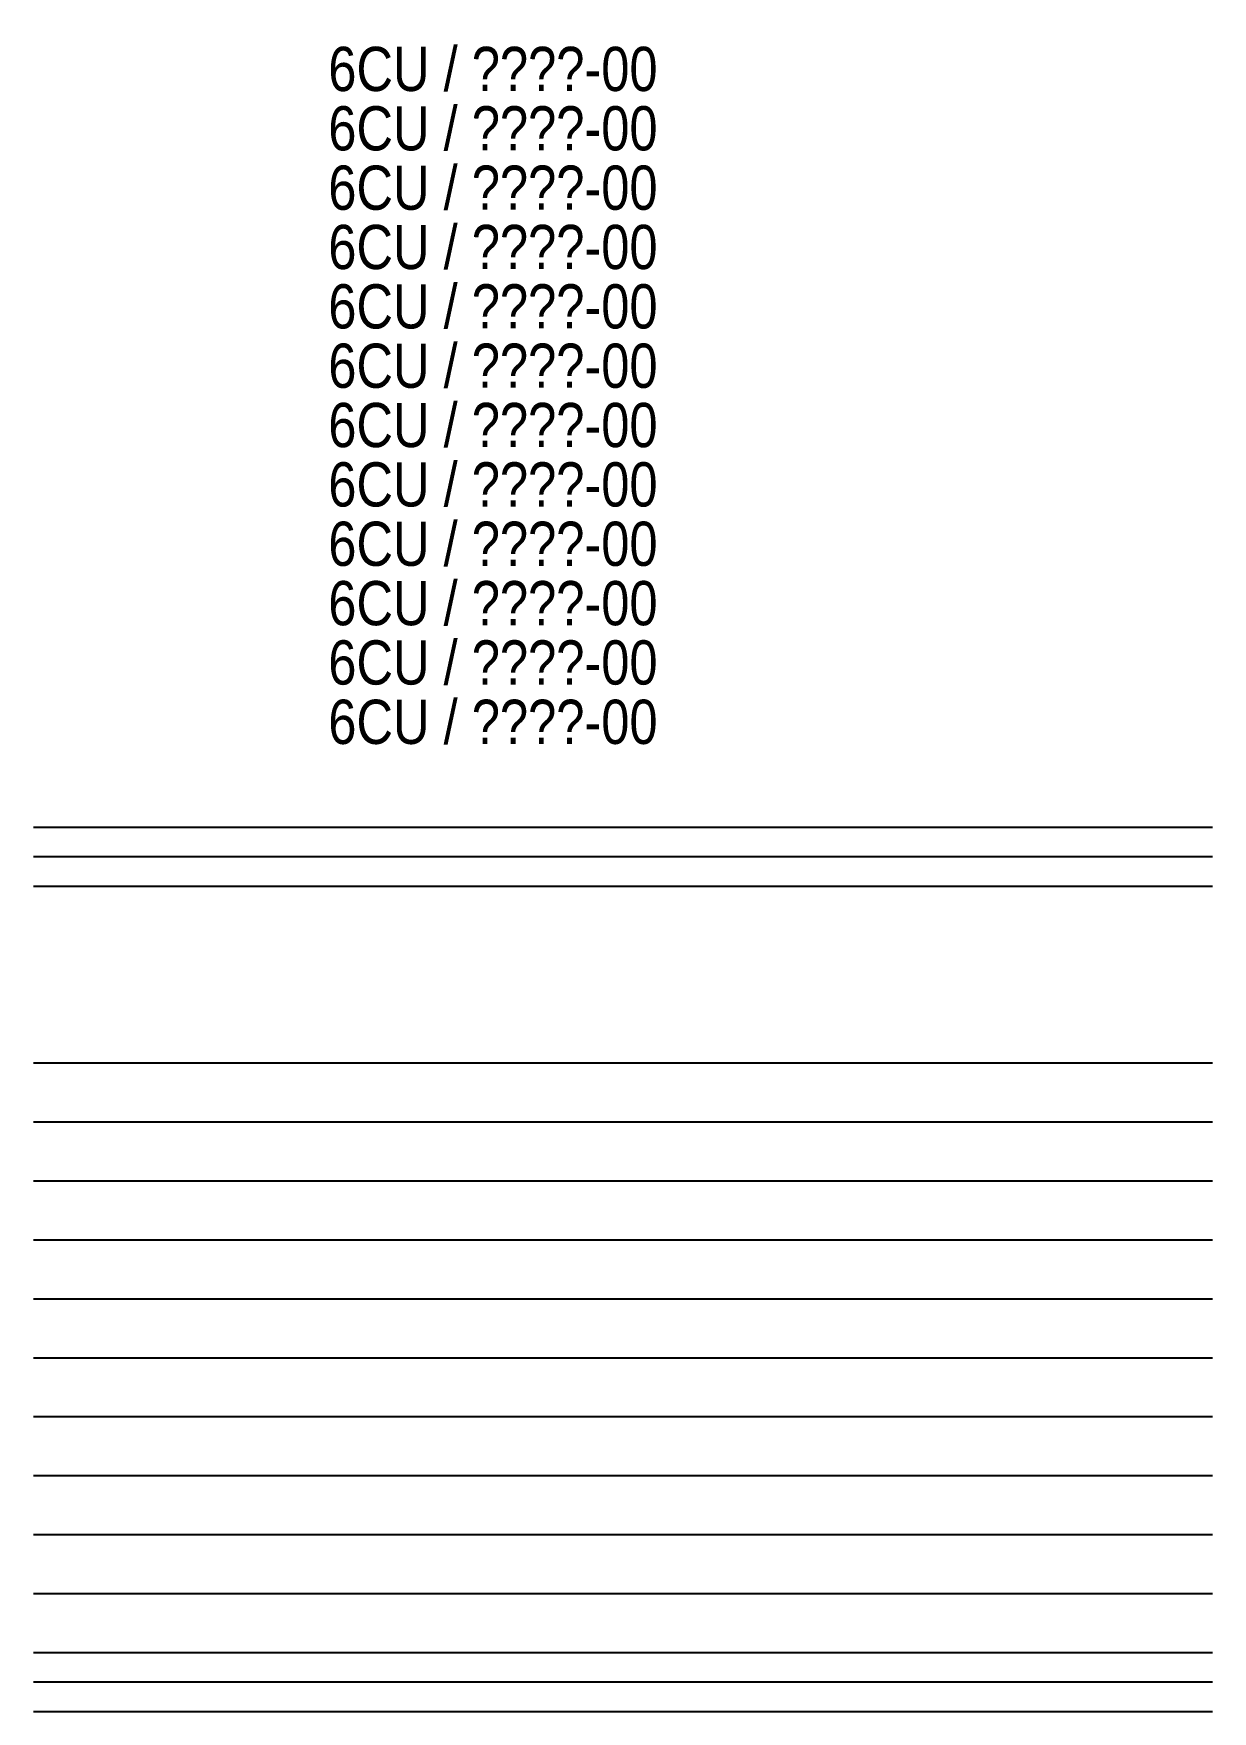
# Model space of a CAD drawing. Extents: x 0 to 51, y -1 to 29.5.
# Drawn here: x 0 to 20, y 1 to 29.46 of the extents above; entities outside this region: 1.
import ezdxf

# ---------------------------------------------------------------- set-up
doc = ezdxf.new("R2010")
doc.units = 0
doc.header["$MEASUREMENT"] = 0
for name, color, linetype in [('Aansluiting LS K01', 7, 'Continuous'), ('Aansluiting LS K02', 7, 'Continuous'), ('Aansluiting LS K03', 7, 'Continuous'), ('Aansluiting LS K04', 7, 'Continuous'), ('Aansluiting LS K05', 7, 'Continuous'), ('Aansluiting LS K06', 7, 'Continuous'), ('Aansluiting LS K07', 7, 'Continuous'), ('Aansluiting LS K08', 7, 'Continuous'), ('Aansluiting LS K09', 7, 'Continuous'), ('Aansluiting LS K10', 7, 'Continuous'), ('Aansluiting LS K11', 7, 'Continuous'), ('Aansluiting LS K12', 7, 'Continuous'), ('Bestaand', 125, 'Continuous'), ('OVERIG', 7, 'Continuous'), ('xref|01 - Bestaande kabel', 125, 'Continuous')]:
    doc.layers.add(name, color=color, linetype=linetype)
doc.styles.add('TECHBASE_ARIAL_NOVA_LIGHT', font='ArialNova-Light.ttf')

msp = doc.modelspace()

# ---------------------------------------------------------------- linework, layer by layer
at = {"layer": 'Aansluiting LS K01'}
msp.add_line((0, 1.5), (20, 1.5), dxfattribs=at)
msp.add_lwpolyline([(0, 1), (20, 1)], dxfattribs=at)
at = {"layer": 'Aansluiting LS K02'}
msp.add_lwpolyline([(0, 2), (20, 2)], dxfattribs=at)
msp.add_circle((50, 0), 1, dxfattribs=at)
at = {"layer": 'Aansluiting LS K03'}
msp.add_lwpolyline([(0, 3), (20, 3)], dxfattribs=at)
at = {"layer": 'Aansluiting LS K04'}
msp.add_lwpolyline([(0, 4), (20, 4)], dxfattribs=at)
at = {"layer": 'Aansluiting LS K05'}
msp.add_lwpolyline([(0, 5), (20, 5)], dxfattribs=at)
at = {"layer": 'Aansluiting LS K06'}
msp.add_lwpolyline([(0, 6), (20, 6)], dxfattribs=at)
at = {"layer": 'Aansluiting LS K07'}
msp.add_lwpolyline([(0, 7), (20, 7)], dxfattribs=at)
at = {"layer": 'Aansluiting LS K08'}
msp.add_lwpolyline([(0, 8), (20, 8)], dxfattribs=at)
at = {"layer": 'Aansluiting LS K09'}
msp.add_lwpolyline([(0, 9), (20, 9)], dxfattribs=at)
at = {"layer": 'Aansluiting LS K10'}
msp.add_lwpolyline([(0, 10), (20, 10)], dxfattribs=at)
at = {"layer": 'Aansluiting LS K11'}
msp.add_lwpolyline([(0, 11), (20, 11)], dxfattribs=at)
at = {"layer": 'Aansluiting LS K12'}
msp.add_lwpolyline([(0, 12), (20, 12)], dxfattribs=at)
at = {"layer": 'Bestaand'}
msp.add_line((0, 15.5), (20, 15.5), dxfattribs=at)
at = {"layer": 'OVERIG'}
msp.add_line((0, 15), (20, 15), dxfattribs=at)
at = {"layer": 'xref|01 - Bestaande kabel'}
msp.add_line((0, 16), (20, 16), dxfattribs=at)

# ---------------------------------------------------------------- texts
at = {"layer": 'Aansluiting LS K01', "insert": (5, 17.4), "char_height": 0.45, "width": 4.8, "attachment_point": 7, "style": 'TECHBASE_ARIAL_NOVA_LIGHT', "bg_fill": 3, "box_fill_scale": 1.3, "bg_fill_color": 7, "bg_fill_true_color": 16777215, "bg_fill_transparency": 0}
msp.add_mtext('150AL / ????-00', dxfattribs=at)

# ---------------------------------------------------------------- next in the draw order: texts
at = {"layer": 'Aansluiting LS K02', "insert": (5, 18.069), "char_height": 0.45, "width": 4.8, "attachment_point": 7, "style": 'TECHBASE_ARIAL_NOVA_LIGHT', "bg_fill": 3, "box_fill_scale": 1.3, "bg_fill_color": 7, "bg_fill_true_color": 16777215, "bg_fill_transparency": 0}
msp.add_mtext('150AL / ????-00', dxfattribs=at)

# ---------------------------------------------------------------- next in the draw order: texts
at = {"layer": 'Aansluiting LS K01', "insert": (5, 17.4), "char_height": 0.75, "width": 7.7, "attachment_point": 7, "style": 'TECHBASE_ARIAL_NOVA_LIGHT', "bg_fill": 3, "box_fill_scale": 1.3, "bg_fill_color": 7, "bg_fill_true_color": 16777215, "bg_fill_transparency": 0}
msp.add_mtext('150AL / ????-00', dxfattribs=at)
at = {"layer": 'Aansluiting LS K03', "insert": (5, 18.738), "char_height": 0.45, "width": 4.8, "attachment_point": 7, "style": 'TECHBASE_ARIAL_NOVA_LIGHT', "bg_fill": 3, "box_fill_scale": 1.3, "bg_fill_color": 7, "bg_fill_true_color": 16777215, "bg_fill_transparency": 0}
msp.add_mtext('150AL / ????-00', dxfattribs=at)

# ---------------------------------------------------------------- next in the draw order: texts
at = {"layer": 'Aansluiting LS K01', "insert": (5, 17.4), "char_height": 0.45, "width": 4.8, "attachment_point": 7, "style": 'TECHBASE_ARIAL_NOVA_LIGHT', "bg_fill": 3, "box_fill_scale": 1.3, "bg_fill_color": 7, "bg_fill_true_color": 16777215, "bg_fill_transparency": 0}
msp.add_mtext('6CU / ????-00', dxfattribs=at)
at = {"layer": 'Aansluiting LS K04', "insert": (5, 19.407), "char_height": 0.45, "width": 4.8, "attachment_point": 7, "style": 'TECHBASE_ARIAL_NOVA_LIGHT', "bg_fill": 3, "box_fill_scale": 1.3, "bg_fill_color": 7, "bg_fill_true_color": 16777215, "bg_fill_transparency": 0}
msp.add_mtext('150AL / ????-00', dxfattribs=at)

# ---------------------------------------------------------------- next in the draw order: texts
at = {"layer": 'Aansluiting LS K02', "insert": (5, 18.407), "char_height": 0.75, "width": 7.7, "attachment_point": 7, "style": 'TECHBASE_ARIAL_NOVA_LIGHT', "bg_fill": 3, "box_fill_scale": 1.3, "bg_fill_color": 7, "bg_fill_true_color": 16777215, "bg_fill_transparency": 0}
msp.add_mtext('150AL / ????-00', dxfattribs=at)
at = {"layer": 'Aansluiting LS K05', "insert": (5, 20.076), "char_height": 0.45, "width": 4.8, "attachment_point": 7, "style": 'TECHBASE_ARIAL_NOVA_LIGHT', "bg_fill": 3, "box_fill_scale": 1.3, "bg_fill_color": 7, "bg_fill_true_color": 16777215, "bg_fill_transparency": 0}
msp.add_mtext('150AL / ????-00', dxfattribs=at)

# ---------------------------------------------------------------- next in the draw order: texts
at = {"layer": 'Aansluiting LS K02', "insert": (5, 18.069), "char_height": 0.45, "width": 4.8, "attachment_point": 7, "style": 'TECHBASE_ARIAL_NOVA_LIGHT', "bg_fill": 3, "box_fill_scale": 1.3, "bg_fill_color": 7, "bg_fill_true_color": 16777215, "bg_fill_transparency": 0}
msp.add_mtext('6CU / ????-00', dxfattribs=at)
at = {"layer": 'Aansluiting LS K03', "insert": (5, 19.413), "char_height": 0.75, "width": 7.7, "attachment_point": 7, "style": 'TECHBASE_ARIAL_NOVA_LIGHT', "bg_fill": 3, "box_fill_scale": 1.3, "bg_fill_color": 7, "bg_fill_true_color": 16777215, "bg_fill_transparency": 0}
msp.add_mtext('150AL / ????-00', dxfattribs=at)
at = {"layer": 'Aansluiting LS K06', "insert": (5, 20.745), "char_height": 0.45, "width": 4.8, "attachment_point": 7, "style": 'TECHBASE_ARIAL_NOVA_LIGHT', "bg_fill": 3, "box_fill_scale": 1.3, "bg_fill_color": 7, "bg_fill_true_color": 16777215, "bg_fill_transparency": 0}
msp.add_mtext('150AL / ????-00', dxfattribs=at)

# ---------------------------------------------------------------- next in the draw order: texts
at = {"layer": 'Aansluiting LS K01', "insert": (5, 17.4), "char_height": 0.75, "width": 7.7, "attachment_point": 7, "style": 'TECHBASE_ARIAL_NOVA_LIGHT', "bg_fill": 3, "box_fill_scale": 1.3, "bg_fill_color": 7, "bg_fill_true_color": 16777215, "bg_fill_transparency": 0}
msp.add_mtext('6CU / ????-00', dxfattribs=at)
at = {"layer": 'Aansluiting LS K03', "insert": (5, 18.738), "char_height": 0.45, "width": 4.8, "attachment_point": 7, "style": 'TECHBASE_ARIAL_NOVA_LIGHT', "bg_fill": 3, "box_fill_scale": 1.3, "bg_fill_color": 7, "bg_fill_true_color": 16777215, "bg_fill_transparency": 0}
msp.add_mtext('6CU / ????-00', dxfattribs=at)
at = {"layer": 'Aansluiting LS K07', "insert": (5, 21.414), "char_height": 0.45, "width": 4.8, "attachment_point": 7, "style": 'TECHBASE_ARIAL_NOVA_LIGHT', "bg_fill": 3, "box_fill_scale": 1.3, "bg_fill_color": 7, "bg_fill_true_color": 16777215, "bg_fill_transparency": 0}
msp.add_mtext('150AL / ????-00', dxfattribs=at)

# ---------------------------------------------------------------- next in the draw order: texts
at = {"layer": 'Aansluiting LS K04', "attachment_point": 7, "style": 'TECHBASE_ARIAL_NOVA_LIGHT', "bg_fill": 3, "box_fill_scale": 1.3, "bg_fill_color": 7, "bg_fill_true_color": 16777215, "bg_fill_transparency": 0}
for s, insert, char_height, width in [('150AL / ????-00', (5, 20.42), 0.75, 7.7), ('6CU / ????-00', (5, 19.407), 0.45, 4.8)]:
    msp.add_mtext(s, dxfattribs=dict(at, insert=insert, char_height=char_height, width=width))
at = {"layer": 'Aansluiting LS K08', "insert": (5, 22.083), "char_height": 0.45, "width": 4.8, "attachment_point": 7, "style": 'TECHBASE_ARIAL_NOVA_LIGHT', "bg_fill": 3, "box_fill_scale": 1.3, "bg_fill_color": 7, "bg_fill_true_color": 16777215, "bg_fill_transparency": 0}
msp.add_mtext('150AL / ????-00', dxfattribs=at)

# ---------------------------------------------------------------- next in the draw order: texts
at = {"layer": 'Aansluiting LS K02', "insert": (5, 18.407), "char_height": 0.75, "width": 7.7, "attachment_point": 7, "style": 'TECHBASE_ARIAL_NOVA_LIGHT', "bg_fill": 3, "box_fill_scale": 1.3, "bg_fill_color": 7, "bg_fill_true_color": 16777215, "bg_fill_transparency": 0}
msp.add_mtext('6CU / ????-00', dxfattribs=at)
at = {"layer": 'Aansluiting LS K05', "attachment_point": 7, "style": 'TECHBASE_ARIAL_NOVA_LIGHT', "bg_fill": 3, "box_fill_scale": 1.3, "bg_fill_color": 7, "bg_fill_true_color": 16777215, "bg_fill_transparency": 0}
for s, insert, char_height, width in [('150AL / ????-00', (5, 21.427), 0.75, 7.7), ('6CU / ????-00', (5, 20.076), 0.45, 4.8)]:
    msp.add_mtext(s, dxfattribs=dict(at, insert=insert, char_height=char_height, width=width))
at = {"layer": 'Aansluiting LS K09', "insert": (5, 22.752), "char_height": 0.45, "width": 4.8, "attachment_point": 7, "style": 'TECHBASE_ARIAL_NOVA_LIGHT', "bg_fill": 3, "box_fill_scale": 1.3, "bg_fill_color": 7, "bg_fill_true_color": 16777215, "bg_fill_transparency": 0}
msp.add_mtext('150AL / ????-00', dxfattribs=at)

# ---------------------------------------------------------------- next in the draw order: texts
at = {"layer": 'Aansluiting LS K03', "insert": (5, 19.413), "char_height": 0.75, "width": 7.7, "attachment_point": 7, "style": 'TECHBASE_ARIAL_NOVA_LIGHT', "bg_fill": 3, "box_fill_scale": 1.3, "bg_fill_color": 7, "bg_fill_true_color": 16777215, "bg_fill_transparency": 0}
msp.add_mtext('6CU / ????-00', dxfattribs=at)
at = {"layer": 'Aansluiting LS K06', "insert": (5, 20.745), "char_height": 0.45, "width": 4.8, "attachment_point": 7, "style": 'TECHBASE_ARIAL_NOVA_LIGHT', "bg_fill": 3, "box_fill_scale": 1.3, "bg_fill_color": 7, "bg_fill_true_color": 16777215, "bg_fill_transparency": 0}
msp.add_mtext('6CU / ????-00', dxfattribs=at)
at = {"layer": 'Aansluiting LS K10', "insert": (5, 23.421), "char_height": 0.45, "width": 4.8, "attachment_point": 7, "style": 'TECHBASE_ARIAL_NOVA_LIGHT', "bg_fill": 3, "box_fill_scale": 1.3, "bg_fill_color": 7, "bg_fill_true_color": 16777215, "bg_fill_transparency": 0}
msp.add_mtext('150AL / ????-00', dxfattribs=at)

# ---------------------------------------------------------------- next in the draw order: texts
at = {"layer": 'Aansluiting LS K06', "insert": (5, 22.434), "char_height": 0.75, "width": 7.7, "attachment_point": 7, "style": 'TECHBASE_ARIAL_NOVA_LIGHT', "bg_fill": 3, "box_fill_scale": 1.3, "bg_fill_color": 7, "bg_fill_true_color": 16777215, "bg_fill_transparency": 0}
msp.add_mtext('150AL / ????-00', dxfattribs=at)
at = {"layer": 'Aansluiting LS K07', "insert": (5, 21.414), "char_height": 0.45, "width": 4.8, "attachment_point": 7, "style": 'TECHBASE_ARIAL_NOVA_LIGHT', "bg_fill": 3, "box_fill_scale": 1.3, "bg_fill_color": 7, "bg_fill_true_color": 16777215, "bg_fill_transparency": 0}
msp.add_mtext('6CU / ????-00', dxfattribs=at)
at = {"layer": 'Aansluiting LS K11', "insert": (5, 24.09), "char_height": 0.45, "width": 4.8, "attachment_point": 7, "style": 'TECHBASE_ARIAL_NOVA_LIGHT', "bg_fill": 3, "box_fill_scale": 1.3, "bg_fill_color": 7, "bg_fill_true_color": 16777215, "bg_fill_transparency": 0}
msp.add_mtext('150AL / ????-00', dxfattribs=at)

# ---------------------------------------------------------------- next in the draw order: texts
at = {"layer": 'Aansluiting LS K04', "insert": (5, 20.42), "char_height": 0.75, "width": 7.7, "attachment_point": 7, "style": 'TECHBASE_ARIAL_NOVA_LIGHT', "bg_fill": 3, "box_fill_scale": 1.3, "bg_fill_color": 7, "bg_fill_true_color": 16777215, "bg_fill_transparency": 0}
msp.add_mtext('6CU / ????-00', dxfattribs=at)
at = {"layer": 'Aansluiting LS K07', "insert": (5, 23.44), "char_height": 0.75, "width": 7.7, "attachment_point": 7, "style": 'TECHBASE_ARIAL_NOVA_LIGHT', "bg_fill": 3, "box_fill_scale": 1.3, "bg_fill_color": 7, "bg_fill_true_color": 16777215, "bg_fill_transparency": 0}
msp.add_mtext('150AL / ????-00', dxfattribs=at)
at = {"layer": 'Aansluiting LS K08', "insert": (5, 22.083), "char_height": 0.45, "width": 4.8, "attachment_point": 7, "style": 'TECHBASE_ARIAL_NOVA_LIGHT', "bg_fill": 3, "box_fill_scale": 1.3, "bg_fill_color": 7, "bg_fill_true_color": 16777215, "bg_fill_transparency": 0}
msp.add_mtext('6CU / ????-00', dxfattribs=at)
at = {"layer": 'Aansluiting LS K12', "insert": (5, 24.759), "char_height": 0.45, "width": 4.8, "attachment_point": 7, "style": 'TECHBASE_ARIAL_NOVA_LIGHT', "bg_fill": 3, "box_fill_scale": 1.3, "bg_fill_color": 7, "bg_fill_true_color": 16777215, "bg_fill_transparency": 0}
msp.add_mtext('150AL / ????-00', dxfattribs=at)

# ---------------------------------------------------------------- next in the draw order: texts
at = {"layer": 'Aansluiting LS K05', "insert": (5, 21.427), "char_height": 0.75, "width": 7.7, "attachment_point": 7, "style": 'TECHBASE_ARIAL_NOVA_LIGHT', "bg_fill": 3, "box_fill_scale": 1.3, "bg_fill_color": 7, "bg_fill_true_color": 16777215, "bg_fill_transparency": 0}
msp.add_mtext('6CU / ????-00', dxfattribs=at)
at = {"layer": 'Aansluiting LS K08', "insert": (5, 24.447), "char_height": 0.75, "width": 7.7, "attachment_point": 7, "style": 'TECHBASE_ARIAL_NOVA_LIGHT', "bg_fill": 3, "box_fill_scale": 1.3, "bg_fill_color": 7, "bg_fill_true_color": 16777215, "bg_fill_transparency": 0}
msp.add_mtext('150AL / ????-00', dxfattribs=at)
at = {"layer": 'Aansluiting LS K09', "insert": (5, 22.752), "char_height": 0.45, "width": 4.8, "attachment_point": 7, "style": 'TECHBASE_ARIAL_NOVA_LIGHT', "bg_fill": 3, "box_fill_scale": 1.3, "bg_fill_color": 7, "bg_fill_true_color": 16777215, "bg_fill_transparency": 0}
msp.add_mtext('6CU / ????-00', dxfattribs=at)

# ---------------------------------------------------------------- next in the draw order: texts
at = {"layer": 'Aansluiting LS K09', "insert": (5, 25.454), "char_height": 0.75, "width": 7.7, "attachment_point": 7, "style": 'TECHBASE_ARIAL_NOVA_LIGHT', "bg_fill": 3, "box_fill_scale": 1.3, "bg_fill_color": 7, "bg_fill_true_color": 16777215, "bg_fill_transparency": 0}
msp.add_mtext('150AL / ????-00', dxfattribs=at)
at = {"layer": 'Aansluiting LS K10', "insert": (5, 23.421), "char_height": 0.45, "width": 4.8, "attachment_point": 7, "style": 'TECHBASE_ARIAL_NOVA_LIGHT', "bg_fill": 3, "box_fill_scale": 1.3, "bg_fill_color": 7, "bg_fill_true_color": 16777215, "bg_fill_transparency": 0}
msp.add_mtext('6CU / ????-00', dxfattribs=at)

# ---------------------------------------------------------------- next in the draw order: texts
at = {"layer": 'Aansluiting LS K06', "insert": (5, 22.434), "char_height": 0.75, "width": 7.7, "attachment_point": 7, "style": 'TECHBASE_ARIAL_NOVA_LIGHT', "bg_fill": 3, "box_fill_scale": 1.3, "bg_fill_color": 7, "bg_fill_true_color": 16777215, "bg_fill_transparency": 0}
msp.add_mtext('6CU / ????-00', dxfattribs=at)
at = {"layer": 'Aansluiting LS K10', "insert": (5, 26.46), "char_height": 0.75, "width": 7.7, "attachment_point": 7, "style": 'TECHBASE_ARIAL_NOVA_LIGHT', "bg_fill": 3, "box_fill_scale": 1.3, "bg_fill_color": 7, "bg_fill_true_color": 16777215, "bg_fill_transparency": 0}
msp.add_mtext('150AL / ????-00', dxfattribs=at)
at = {"layer": 'Aansluiting LS K11', "insert": (5, 24.09), "char_height": 0.45, "width": 4.8, "attachment_point": 7, "style": 'TECHBASE_ARIAL_NOVA_LIGHT', "bg_fill": 3, "box_fill_scale": 1.3, "bg_fill_color": 7, "bg_fill_true_color": 16777215, "bg_fill_transparency": 0}
msp.add_mtext('6CU / ????-00', dxfattribs=at)

# ---------------------------------------------------------------- next in the draw order: texts
at = {"layer": 'Aansluiting LS K07', "insert": (5, 23.44), "char_height": 0.75, "width": 7.7, "attachment_point": 7, "style": 'TECHBASE_ARIAL_NOVA_LIGHT', "bg_fill": 3, "box_fill_scale": 1.3, "bg_fill_color": 7, "bg_fill_true_color": 16777215, "bg_fill_transparency": 0}
msp.add_mtext('6CU / ????-00', dxfattribs=at)
at = {"layer": 'Aansluiting LS K11', "insert": (5, 27.467), "char_height": 0.75, "width": 7.7, "attachment_point": 7, "style": 'TECHBASE_ARIAL_NOVA_LIGHT', "bg_fill": 3, "box_fill_scale": 1.3, "bg_fill_color": 7, "bg_fill_true_color": 16777215, "bg_fill_transparency": 0}
msp.add_mtext('150AL / ????-00', dxfattribs=at)
at = {"layer": 'Aansluiting LS K12', "insert": (5, 24.759), "char_height": 0.45, "width": 4.8, "attachment_point": 7, "style": 'TECHBASE_ARIAL_NOVA_LIGHT', "bg_fill": 3, "box_fill_scale": 1.3, "bg_fill_color": 7, "bg_fill_true_color": 16777215, "bg_fill_transparency": 0}
msp.add_mtext('6CU / ????-00', dxfattribs=at)

# ---------------------------------------------------------------- next in the draw order: texts
at = {"layer": 'Aansluiting LS K08', "insert": (5, 24.447), "char_height": 0.75, "width": 7.7, "attachment_point": 7, "style": 'TECHBASE_ARIAL_NOVA_LIGHT', "bg_fill": 3, "box_fill_scale": 1.3, "bg_fill_color": 7, "bg_fill_true_color": 16777215, "bg_fill_transparency": 0}
msp.add_mtext('6CU / ????-00', dxfattribs=at)
at = {"layer": 'Aansluiting LS K12', "insert": (5, 28.474), "char_height": 0.75, "width": 7.7, "attachment_point": 7, "style": 'TECHBASE_ARIAL_NOVA_LIGHT', "bg_fill": 3, "box_fill_scale": 1.3, "bg_fill_color": 7, "bg_fill_true_color": 16777215, "bg_fill_transparency": 0}
msp.add_mtext('150AL / ????-00', dxfattribs=at)

# ---------------------------------------------------------------- next in the draw order: texts
at = {"layer": 'Aansluiting LS K09', "insert": (5, 25.454), "char_height": 0.75, "width": 7.7, "attachment_point": 7, "style": 'TECHBASE_ARIAL_NOVA_LIGHT', "bg_fill": 3, "box_fill_scale": 1.3, "bg_fill_color": 7, "bg_fill_true_color": 16777215, "bg_fill_transparency": 0}
msp.add_mtext('6CU / ????-00', dxfattribs=at)

# ---------------------------------------------------------------- next in the draw order: texts
at = {"layer": 'Aansluiting LS K10', "insert": (5, 26.46), "char_height": 0.75, "width": 7.7, "attachment_point": 7, "style": 'TECHBASE_ARIAL_NOVA_LIGHT', "bg_fill": 3, "box_fill_scale": 1.3, "bg_fill_color": 7, "bg_fill_true_color": 16777215, "bg_fill_transparency": 0}
msp.add_mtext('6CU / ????-00', dxfattribs=at)

# ---------------------------------------------------------------- next in the draw order: texts
at = {"layer": 'Aansluiting LS K11', "insert": (5, 27.467), "char_height": 0.75, "width": 7.7, "attachment_point": 7, "style": 'TECHBASE_ARIAL_NOVA_LIGHT', "bg_fill": 3, "box_fill_scale": 1.3, "bg_fill_color": 7, "bg_fill_true_color": 16777215, "bg_fill_transparency": 0}
msp.add_mtext('6CU / ????-00', dxfattribs=at)

# ---------------------------------------------------------------- next in the draw order: texts
at = {"layer": 'Aansluiting LS K12', "insert": (5, 28.474), "char_height": 0.75, "width": 7.7, "attachment_point": 7, "style": 'TECHBASE_ARIAL_NOVA_LIGHT', "bg_fill": 3, "box_fill_scale": 1.3, "bg_fill_color": 7, "bg_fill_true_color": 16777215, "bg_fill_transparency": 0}
msp.add_mtext('6CU / ????-00', dxfattribs=at)

doc.saveas('drawing.dxf')
